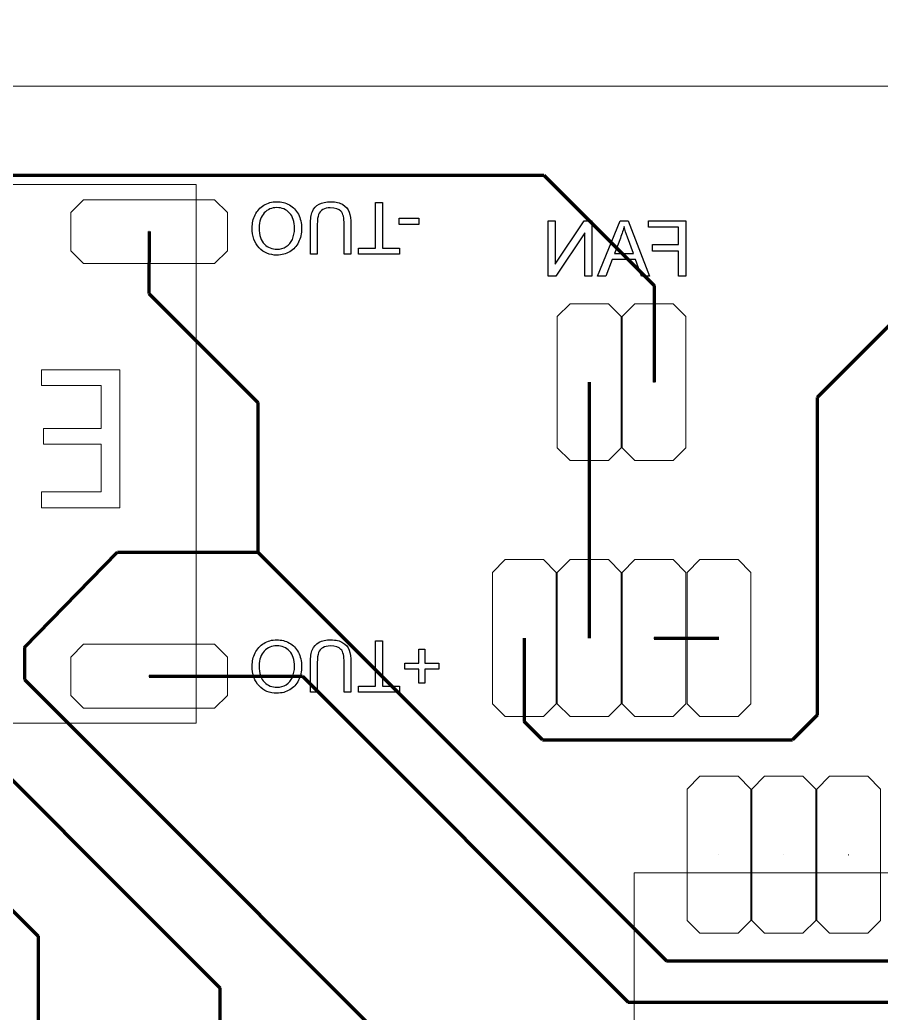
# Model space of a CAD drawing. Header units: millimetres. Extents: x -145 to 148, y -255 to 152.
# Drawn here: x -79.65 to -45.94, y 16.98 to 55.86 of the extents above; entities that cross this region are included whole.
import ezdxf

# ---------------------------------------------------------------- set-up
doc = ezdxf.new("R2010")
doc.units = ezdxf.units.MM
doc.header["$MEASUREMENT"] = 0
doc.layers.add('Layer 1', color=7, linetype='Continuous')

msp = doc.modelspace()

# ---------------------------------------------------------------- linework, layer by layer
at = {"layer": 'Layer 1', "lineweight": 18}
msp.add_open_spline([(-131.1429, 30.932), (-131.1429, 30.932), (-132.2977, 31.5987), (-132.2977, 31.5987), (-132.6922, 31.4576), (-133.1174, 31.3808), (-133.5604, 31.3808), (-135.6315, 31.3808), (-137.3104, 33.0597), (-137.3104, 35.1308), (-137.3104, 36.759), (-136.2727, 38.1447), (-134.8228, 38.663), (-134.8228, 38.663), (-134.8228, 39.655), (-134.8228, 39.655), (-134.8228, 39.655), (-136.5692, 41.4014), (-136.5692, 41.4014), (-136.5692, 41.4014), (-136.5692, 51.5222), (-136.5692, 51.5222), (-136.5692, 51.5222), (-134.8328, 53.2586), (-134.8328, 53.2586), (-134.8328, 53.2586), (-17.2469, 53.2586), (-17.2469, 53.2586), (-16.7608, 54.766), (-15.3464, 55.8566), (-13.6772, 55.8566), (-11.6061, 55.8566), (-9.9272, 54.1777), (-9.9272, 52.1066), (-9.9272, 50.5733), (-10.8475, 49.2549), (-12.1657, 48.6737), (-12.1657, 48.6737), (-12.1657, 14.8454), (-12.1657, 14.8454), (-10.8414, 14.2668), (-9.9157, 12.9452), (-9.9157, 11.4075), (-9.9157, 9.8698), (-10.8414, 8.5482), (-12.1657, 7.9696), (-12.1657, 7.9696), (-12.1657, -17.8218), (-12.1657, -17.8218), (-12.1657, -17.8218), (-17.5109, -23.167), (-17.5109, -23.167), (-17.5109, -23.167), (-122.3893, -23.167), (-122.3893, -23.167), (-122.3893, -23.167), (-125.3893, -20.167), (-125.3893, -20.167), (-125.3893, -20.167), (-125.3893, -3.1475), (-125.3893, -3.1475), (-125.3893, -3.1475), (-123.6393, -1.3975), (-123.6393, -1.3975), (-123.6393, -1.3975), (-111.5355, -1.3975), (-111.5355, -1.3975), (-111.5355, -1.3975), (-110.0085, 0.1296), (-110.0085, 0.1296), (-110.0085, 0.1296), (-109.8913, 13.476), (-109.8913, 13.476), (-109.8913, 13.476), (-111.8824, 15.4671), (-111.8824, 15.4671), (-111.8824, 15.4671), (-129.6829, 15.4671), (-129.6829, 15.4671), (-129.6829, 15.4671), (-131.1829, 16.9671), (-131.1829, 16.9671), (-131.1829, 16.9671), (-131.1829, 30.9551), (-131.1829, 30.9551)], degree=3, knots=[0, 0, 0, 0, 0.0357143, 0.0357143, 0.0357143, 0.0714286, 0.0714286, 0.0714286, 0.1071429, 0.1071429, 0.1071429, 0.1428571, 0.1428571, 0.1428571, 0.1785714, 0.1785714, 0.1785714, 0.2142857, 0.2142857, 0.2142857, 0.25, 0.25, 0.25, 0.2857143, 0.2857143, 0.2857143, 0.3214286, 0.3214286, 0.3214286, 0.3571429, 0.3571429, 0.3571429, 0.3928571, 0.3928571, 0.3928571, 0.4285714, 0.4285714, 0.4285714, 0.4642857, 0.4642857, 0.4642857, 0.5, 0.5, 0.5, 0.5357143, 0.5357143, 0.5357143, 0.5714286, 0.5714286, 0.5714286, 0.6071429, 0.6071429, 0.6071429, 0.6428571, 0.6428571, 0.6428571, 0.6785714, 0.6785714, 0.6785714, 0.7142857, 0.7142857, 0.7142857, 0.75, 0.75, 0.75, 0.7857143, 0.7857143, 0.7857143, 0.8214286, 0.8214286, 0.8214286, 0.8571429, 0.8571429, 0.8571429, 0.8928571, 0.8928571, 0.8928571, 0.9285714, 0.9285714, 0.9285714, 0.9642857, 0.9642857, 0.9642857, 1, 1, 1, 1], dxfattribs=at)
at = {"layer": 'Layer 1', "color": 6, "lineweight": 120}
for points in [[(-133.7567, 49.7767), (-133.7567, 49.7767), (-59.1397, 49.7749), (-59.1397, 49.7749)], [(-59.1397, 49.7749), (-59.1397, 49.7749), (-54.8256, 45.4593), (-54.8256, 45.4593)], [(-74.5963, 47.5686), (-74.5963, 47.5686), (-74.5996, 45.1497), (-74.5996, 45.1497)], [(-41.995, 47.5295), (-41.995, 47.5295), (-48.4417, 41.0823), (-48.4417, 41.0823)], [(-74.5996, 45.1497), (-74.5996, 45.1497), (-70.3322, 40.8819), (-70.3322, 40.8819)], [(-54.8256, 45.4593), (-54.8256, 45.4593), (-54.8268, 41.6788), (-54.8268, 41.6788)], [(-57.365, 41.6788), (-57.365, 41.6788), (-57.3683, 31.6624), (-57.3683, 31.6624)], [(-70.3322, 40.8819), (-70.3322, 40.8819), (-70.3332, 35.0223), (-70.3332, 35.0223)], [(-48.4417, 41.0823), (-48.4417, 41.0823), (-48.4422, 28.6475), (-48.4422, 28.6475)], [(-79.4754, 31.2921), (-79.4754, 31.2921), (-75.8369, 35.0239), (-75.8369, 35.0239)], [(-75.8369, 35.0239), (-75.8369, 35.0239), (-70.3332, 35.0232), (-70.3332, 35.0232)], [(-70.3332, 35.0223), (-70.3332, 35.0223), (-54.3374, 19.0246), (-54.3374, 19.0246)], [(-59.9068, 31.6624), (-59.9068, 31.6624), (-59.9076, 28.4022), (-59.9076, 28.4022)], [(-54.825, 31.659), (-54.825, 31.659), (-52.285, 31.6575), (-52.285, 31.6575)], [(-79.4754, 31.2921), (-79.4754, 31.2921), (-79.4756, 30.0374), (-79.4756, 30.0374)], [(-84.0256, 30.1716), (-84.0256, 30.1716), (-71.8289, 17.9749), (-71.8289, 17.9749)], [(-79.4756, 30.0374), (-79.4756, 30.0374), (-61.0442, 11.6052), (-61.0442, 11.6052)], [(-74.5963, 30.1686), (-74.5963, 30.1686), (-68.5886, 30.1666), (-68.5886, 30.1666)], [(-68.5886, 30.1666), (-68.5886, 30.1666), (-55.8351, 17.4121), (-55.8351, 17.4121)], [(-59.1899, 27.6848), (-59.1899, 27.6848), (-59.9076, 28.4022), (-59.9076, 28.4022)], [(-48.4422, 28.6475), (-48.4422, 28.6475), (-49.4051, 27.6842), (-49.4051, 27.6842)], [(-59.1899, 27.6848), (-59.1899, 27.6848), (-49.4051, 27.6842), (-49.4051, 27.6842)], [(-81.49, 22.5475), (-81.49, 22.5475), (-78.9429, 20.0003), (-78.9429, 20.0003)], [(-78.9429, 20.0003), (-78.9429, 20.0003), (-78.9547, -2.4131), (-78.9547, -2.4131)], [(-54.3375, 19.0247), (-54.3375, 19.0247), (-17.385, 19.0245), (-17.385, 19.0245)], [(-71.8289, 17.9749), (-71.8289, 17.9749), (-71.8293, 15.3016), (-71.8293, 15.3016)], [(-55.8351, 17.4121), (-55.8351, 17.4121), (-16.4544, 17.4119), (-16.4544, 17.4119)]]:
    msp.add_open_spline(points, degree=3, dxfattribs=at)
at = {"layer": 'Layer 1', "color": 4, "lineweight": 9}
for points in [[(-115.9363, 49.4096), (-115.9363, 49.4096), (-115.9363, 28.3276), (-115.9363, 28.3276), (-115.9363, 28.3276), (-72.7563, 28.3276), (-72.7563, 28.3276), (-72.7563, 28.3276), (-72.7563, 49.4096), (-72.7563, 49.4096), (-72.7563, 49.4096), (-115.9363, 49.4096), (-115.9363, 49.4096)], [(-55.5988, 22.4722), (-55.5988, 22.4722), (-55.5988, -0.6885), (-55.5988, -0.6885), (-55.5988, -0.6885), (-13.4129, -0.6885), (-13.4129, -0.6885), (-13.4129, -0.6885), (-13.4129, 22.4722), (-13.4129, 22.4722), (-13.4129, 22.4722), (-55.5988, 22.4722), (-55.5988, 22.4722)]]:
    msp.add_open_spline(points, degree=3, knots=[0, 0, 0, 0, 0.25, 0.25, 0.25, 0.5, 0.5, 0.5, 0.75, 0.75, 0.75, 1, 1, 1, 1], dxfattribs=at)
at = {"layer": 'Layer 1', "lineweight": 9}
for points in [[(-72.0281, 46.3186), (-72.0281, 46.3186), (-77.1645, 46.3186), (-77.1645, 46.3186), (-77.1645, 46.3186), (-77.6645, 46.8186), (-77.6645, 46.8186), (-77.6645, 46.8186), (-77.6645, 48.3186), (-77.6645, 48.3186), (-77.6645, 48.3186), (-77.1645, 48.8186), (-77.1645, 48.8186), (-77.1645, 48.8186), (-72.0281, 48.8186), (-72.0281, 48.8186), (-72.0281, 48.8186), (-71.5281, 48.3186), (-71.5281, 48.3186), (-71.5281, 48.3186), (-71.5281, 46.8186), (-71.5281, 46.8186), (-71.5281, 46.8186), (-72.0281, 46.3186), (-72.0281, 46.3186)], [(-58.615, 39.1106), (-58.615, 39.1106), (-58.615, 44.247), (-58.615, 44.247), (-58.615, 44.247), (-58.115, 44.747), (-58.115, 44.747), (-58.115, 44.747), (-56.615, 44.747), (-56.615, 44.747), (-56.615, 44.747), (-56.115, 44.247), (-56.115, 44.247), (-56.115, 44.247), (-56.115, 39.1106), (-56.115, 39.1106), (-56.115, 39.1106), (-56.615, 38.6106), (-56.615, 38.6106), (-56.615, 38.6106), (-58.115, 38.6106), (-58.115, 38.6106), (-58.115, 38.6106), (-58.615, 39.1106), (-58.615, 39.1106)], [(-56.075, 39.1106), (-56.075, 39.1106), (-56.075, 44.247), (-56.075, 44.247), (-56.075, 44.247), (-55.575, 44.747), (-55.575, 44.747), (-55.575, 44.747), (-54.075, 44.747), (-54.075, 44.747), (-54.075, 44.747), (-53.575, 44.247), (-53.575, 44.247), (-53.575, 44.247), (-53.575, 39.1106), (-53.575, 39.1106), (-53.575, 39.1106), (-54.075, 38.6106), (-54.075, 38.6106), (-54.075, 38.6106), (-55.575, 38.6106), (-55.575, 38.6106), (-55.575, 38.6106), (-56.075, 39.1106), (-56.075, 39.1106)], [(-61.155, 29.0942), (-61.155, 29.0942), (-61.155, 34.2306), (-61.155, 34.2306), (-61.155, 34.2306), (-60.655, 34.7306), (-60.655, 34.7306), (-60.655, 34.7306), (-59.155, 34.7306), (-59.155, 34.7306), (-59.155, 34.7306), (-58.655, 34.2306), (-58.655, 34.2306), (-58.655, 34.2306), (-58.655, 29.0942), (-58.655, 29.0942), (-58.655, 29.0942), (-59.155, 28.5942), (-59.155, 28.5942), (-59.155, 28.5942), (-60.655, 28.5942), (-60.655, 28.5942), (-60.655, 28.5942), (-61.155, 29.0942), (-61.155, 29.0942)], [(-58.615, 29.0942), (-58.615, 29.0942), (-58.615, 34.2306), (-58.615, 34.2306), (-58.615, 34.2306), (-58.115, 34.7306), (-58.115, 34.7306), (-58.115, 34.7306), (-56.615, 34.7306), (-56.615, 34.7306), (-56.615, 34.7306), (-56.115, 34.2306), (-56.115, 34.2306), (-56.115, 34.2306), (-56.115, 29.0942), (-56.115, 29.0942), (-56.115, 29.0942), (-56.615, 28.5942), (-56.615, 28.5942), (-56.615, 28.5942), (-58.115, 28.5942), (-58.115, 28.5942), (-58.115, 28.5942), (-58.615, 29.0942), (-58.615, 29.0942)], [(-56.075, 29.0942), (-56.075, 29.0942), (-56.075, 34.2306), (-56.075, 34.2306), (-56.075, 34.2306), (-55.575, 34.7306), (-55.575, 34.7306), (-55.575, 34.7306), (-54.075, 34.7306), (-54.075, 34.7306), (-54.075, 34.7306), (-53.575, 34.2306), (-53.575, 34.2306), (-53.575, 34.2306), (-53.575, 29.0942), (-53.575, 29.0942), (-53.575, 29.0942), (-54.075, 28.5942), (-54.075, 28.5942), (-54.075, 28.5942), (-55.575, 28.5942), (-55.575, 28.5942), (-55.575, 28.5942), (-56.075, 29.0942), (-56.075, 29.0942)], [(-53.535, 29.0942), (-53.535, 29.0942), (-53.535, 34.2306), (-53.535, 34.2306), (-53.535, 34.2306), (-53.035, 34.7306), (-53.035, 34.7306), (-53.035, 34.7306), (-51.535, 34.7306), (-51.535, 34.7306), (-51.535, 34.7306), (-51.035, 34.2306), (-51.035, 34.2306), (-51.035, 34.2306), (-51.035, 29.0942), (-51.035, 29.0942), (-51.035, 29.0942), (-51.535, 28.5942), (-51.535, 28.5942), (-51.535, 28.5942), (-53.035, 28.5942), (-53.035, 28.5942), (-53.035, 28.5942), (-53.535, 29.0942), (-53.535, 29.0942)], [(-72.028, 28.9204), (-72.028, 28.9204), (-77.1644, 28.9204), (-77.1644, 28.9204), (-77.1644, 28.9204), (-77.6644, 29.4204), (-77.6644, 29.4204), (-77.6644, 29.4204), (-77.6644, 30.9204), (-77.6644, 30.9204), (-77.6644, 30.9204), (-77.1644, 31.4204), (-77.1644, 31.4204), (-77.1644, 31.4204), (-72.028, 31.4204), (-72.028, 31.4204), (-72.028, 31.4204), (-71.528, 30.9204), (-71.528, 30.9204), (-71.528, 30.9204), (-71.528, 29.4204), (-71.528, 29.4204), (-71.528, 29.4204), (-72.028, 28.9204), (-72.028, 28.9204)], [(-53.535, 20.6141), (-53.535, 20.6141), (-53.535, 25.7505), (-53.535, 25.7505), (-53.535, 25.7505), (-53.035, 26.2505), (-53.035, 26.2505), (-53.035, 26.2505), (-51.535, 26.2505), (-51.535, 26.2505), (-51.535, 26.2505), (-51.035, 25.7505), (-51.035, 25.7505), (-51.035, 25.7505), (-51.035, 20.6141), (-51.035, 20.6141), (-51.035, 20.6141), (-51.535, 20.1141), (-51.535, 20.1141), (-51.535, 20.1141), (-53.035, 20.1141), (-53.035, 20.1141), (-53.035, 20.1141), (-53.535, 20.6141), (-53.535, 20.6141)], [(-50.995, 20.6141), (-50.995, 20.6141), (-50.995, 25.7505), (-50.995, 25.7505), (-50.995, 25.7505), (-50.495, 26.2505), (-50.495, 26.2505), (-50.495, 26.2505), (-48.995, 26.2505), (-48.995, 26.2505), (-48.995, 26.2505), (-48.495, 25.7505), (-48.495, 25.7505), (-48.495, 25.7505), (-48.495, 20.6141), (-48.495, 20.6141), (-48.495, 20.6141), (-48.995, 20.1141), (-48.995, 20.1141), (-48.995, 20.1141), (-50.495, 20.1141), (-50.495, 20.1141), (-50.495, 20.1141), (-50.995, 20.6141), (-50.995, 20.6141)], [(-48.455, 20.6141), (-48.455, 20.6141), (-48.455, 25.7505), (-48.455, 25.7505), (-48.455, 25.7505), (-47.955, 26.2505), (-47.955, 26.2505), (-47.955, 26.2505), (-46.455, 26.2505), (-46.455, 26.2505), (-46.455, 26.2505), (-45.955, 25.7505), (-45.955, 25.7505), (-45.955, 25.7505), (-45.955, 20.6141), (-45.955, 20.6141), (-45.955, 20.6141), (-46.455, 20.1141), (-46.455, 20.1141), (-46.455, 20.1141), (-47.955, 20.1141), (-47.955, 20.1141), (-47.955, 20.1141), (-48.455, 20.6141), (-48.455, 20.6141)]]:
    msp.add_open_spline(points, degree=3, knots=[0, 0, 0, 0, 0.125, 0.125, 0.125, 0.25, 0.25, 0.25, 0.375, 0.375, 0.375, 0.5, 0.5, 0.5, 0.625, 0.625, 0.625, 0.75, 0.75, 0.75, 0.875, 0.875, 0.875, 1, 1, 1, 1], dxfattribs=at)
at = {"layer": 'Layer 1', "color": 4}
for points, knots in [([(-70.5592, 47.7205), (-70.5592, 47.3856), (-70.4689, 47.1231), (-70.2888, 46.9335), (-70.1086, 46.744), (-69.8763, 46.6494), (-69.5912, 46.6494), (-69.4045, 46.6494), (-69.2366, 46.6941), (-69.0865, 46.783), (-68.9369, 46.8719), (-68.8226, 46.9961), (-68.7441, 47.1556), (-68.6655, 47.3145), (-68.626, 47.4952), (-68.626, 47.6969), (-68.626, 47.9016), (-68.6674, 48.085), (-68.7502, 48.2463), (-68.833, 48.4081), (-68.9501, 48.5304), (-69.1016, 48.6132), (-69.2535, 48.6965), (-69.4172, 48.7379), (-69.5926, 48.7379), (-69.7831, 48.7379), (-69.9529, 48.6918), (-70.103, 48.6), (-70.2526, 48.5083), (-70.3664, 48.3832), (-70.4435, 48.2242), (-70.5207, 48.0657), (-70.5592, 47.8978), (-70.5592, 47.7205)], [0, 0, 0, 0, 0.0909091, 0.0909091, 0.0909091, 0.1818182, 0.1818182, 0.1818182, 0.2727273, 0.2727273, 0.2727273, 0.3636364, 0.3636364, 0.3636364, 0.4545455, 0.4545455, 0.4545455, 0.5454545, 0.5454545, 0.5454545, 0.6363636, 0.6363636, 0.6363636, 0.7272727, 0.7272727, 0.7272727, 0.8181818, 0.8181818, 0.8181818, 0.9090909, 0.9090909, 0.9090909, 1, 1, 1, 1]), ([(-66.9586, 46.6833), (-66.9586, 46.6833), (-66.6905, 46.6833), (-66.6905, 46.6833), (-66.6905, 46.6833), (-66.6905, 47.8503), (-66.6905, 47.8503), (-66.6905, 48.0535), (-66.7135, 48.2148), (-66.7591, 48.3343), (-66.8052, 48.4533), (-66.888, 48.5507), (-67.0075, 48.6254), (-67.1274, 48.7002), (-67.2841, 48.7379), (-67.4788, 48.7379), (-67.6674, 48.7379), (-67.8222, 48.7054), (-67.9421, 48.64), (-68.0625, 48.5746), (-68.1481, 48.4806), (-68.1994, 48.3569), (-68.2507, 48.2332), (-68.2765, 48.0643), (-68.2765, 47.8503), (-68.2765, 47.8503), (-68.2765, 46.6833), (-68.2765, 46.6833), (-68.2765, 46.6833), (-68.0084, 46.6833), (-68.0084, 46.6833), (-68.0084, 46.6833), (-68.0084, 47.8498), (-68.0084, 47.8498), (-68.0084, 48.0253), (-67.992, 48.1551), (-67.9595, 48.2379), (-67.9271, 48.3211), (-67.8716, 48.3856), (-67.7921, 48.4302), (-67.713, 48.4754), (-67.6162, 48.498), (-67.5019, 48.498), (-67.3062, 48.498), (-67.1665, 48.4533), (-67.0832, 48.3644), (-67, 48.275), (-66.9586, 48.1038), (-66.9586, 47.8498), (-66.9586, 47.8498), (-66.9586, 46.6833), (-66.9586, 46.6833)], [0, 0, 0, 0, 0.0588235, 0.0588235, 0.0588235, 0.1176471, 0.1176471, 0.1176471, 0.1764706, 0.1764706, 0.1764706, 0.2352941, 0.2352941, 0.2352941, 0.2941176, 0.2941176, 0.2941176, 0.3529412, 0.3529412, 0.3529412, 0.4117647, 0.4117647, 0.4117647, 0.4705882, 0.4705882, 0.4705882, 0.5294118, 0.5294118, 0.5294118, 0.5882353, 0.5882353, 0.5882353, 0.6470588, 0.6470588, 0.6470588, 0.7058824, 0.7058824, 0.7058824, 0.7647059, 0.7647059, 0.7647059, 0.8235294, 0.8235294, 0.8235294, 0.8823529, 0.8823529, 0.8823529, 0.9411765, 0.9411765, 0.9411765, 1, 1, 1, 1]), ([(-65.7305, 48.704), (-65.7305, 48.704), (-65.7305, 46.9204), (-65.7305, 46.9204), (-65.7305, 46.9204), (-66.3965, 46.9204), (-66.3965, 46.9204), (-66.3965, 46.9204), (-66.3965, 46.6833), (-66.3965, 46.6833), (-66.3965, 46.6833), (-64.7963, 46.6833), (-64.7963, 46.6833), (-64.7963, 46.6833), (-64.7963, 46.9204), (-64.7963, 46.9204), (-64.7963, 46.9204), (-65.4623, 46.9204), (-65.4623, 46.9204), (-65.4623, 46.9204), (-65.4623, 48.704), (-65.4623, 48.704), (-65.4623, 48.704), (-65.7305, 48.704), (-65.7305, 48.704)], [0, 0, 0, 0, 0.125, 0.125, 0.125, 0.25, 0.25, 0.25, 0.375, 0.375, 0.375, 0.5, 0.5, 0.5, 0.625, 0.625, 0.625, 0.75, 0.75, 0.75, 0.875, 0.875, 0.875, 1, 1, 1, 1]), ([(-70.2827, 47.7252), (-70.2827, 47.9683), (-70.2173, 48.1598), (-70.0865, 48.2995), (-69.9558, 48.4392), (-69.7916, 48.5093), (-69.594, 48.5093), (-69.3927, 48.5093), (-69.2276, 48.4387), (-69.0973, 48.2976), (-68.9675, 48.1565), (-68.9026, 47.9561), (-68.9026, 47.6965), (-68.9026, 47.5323), (-68.9304, 47.3889), (-68.9859, 47.2666), (-69.0414, 47.1443), (-69.1227, 47.0493), (-69.2295, 46.982), (-69.3368, 46.9147), (-69.4567, 46.8809), (-69.5898, 46.8809), (-69.7789, 46.8809), (-69.9416, 46.9458), (-70.078, 47.0756), (-70.2145, 47.2054), (-70.2827, 47.4218), (-70.2827, 47.7252)], [0, 0, 0, 0, 0.1111111, 0.1111111, 0.1111111, 0.2222222, 0.2222222, 0.2222222, 0.3333333, 0.3333333, 0.3333333, 0.4444444, 0.4444444, 0.4444444, 0.5555556, 0.5555556, 0.5555556, 0.6666667, 0.6666667, 0.6666667, 0.7777778, 0.7777778, 0.7777778, 0.8888889, 0.8888889, 0.8888889, 1, 1, 1, 1]), ([(-64.8057, 48.0972), (-64.8057, 48.0972), (-64.8057, 47.8489), (-64.8057, 47.8489), (-64.8057, 47.8489), (-64.0381, 47.8489), (-64.0381, 47.8489), (-64.0381, 47.8489), (-64.0381, 48.0972), (-64.0381, 48.0972), (-64.0381, 48.0972), (-64.8057, 48.0972), (-64.8057, 48.0972)], [0, 0, 0, 0, 0.25, 0.25, 0.25, 0.5, 0.5, 0.5, 0.75, 0.75, 0.75, 1, 1, 1, 1]), ([(-57.2618, 45.8262), (-57.2618, 45.8262), (-57.2618, 47.9917), (-57.2618, 47.9917), (-57.2618, 47.9917), (-57.5561, 47.9917), (-57.5561, 47.9917), (-57.5561, 47.9917), (-58.6923, 46.292), (-58.6923, 46.292), (-58.6923, 46.292), (-58.6923, 47.9917), (-58.6923, 47.9917), (-58.6923, 47.9917), (-58.9675, 47.9917), (-58.9675, 47.9917), (-58.9675, 47.9917), (-58.9675, 45.8262), (-58.9675, 45.8262), (-58.9675, 45.8262), (-58.6731, 45.8262), (-58.6731, 45.8262), (-58.6731, 45.8262), (-57.537, 47.5259), (-57.537, 47.5259), (-57.537, 47.5259), (-57.537, 45.8262), (-57.537, 45.8262), (-57.537, 45.8262), (-57.2618, 45.8262), (-57.2618, 45.8262)], [0, 0, 0, 0, 0.1, 0.1, 0.1, 0.2, 0.2, 0.2, 0.3, 0.3, 0.3, 0.4, 0.4, 0.4, 0.5, 0.5, 0.5, 0.6, 0.6, 0.6, 0.7, 0.7, 0.7, 0.8, 0.8, 0.8, 0.9, 0.9, 0.9, 1, 1, 1, 1]), ([(-55.0101, 45.8262), (-55.0101, 45.8262), (-55.8408, 47.9917), (-55.8408, 47.9917), (-55.8408, 47.9917), (-56.1558, 47.9917), (-56.1558, 47.9917), (-56.1558, 47.9917), (-57.0374, 45.8262), (-57.0374, 45.8262), (-57.0374, 45.8262), (-56.7113, 45.8262), (-56.7113, 45.8262), (-56.7113, 45.8262), (-56.4608, 46.4825), (-56.4608, 46.4825), (-56.4608, 46.4825), (-55.5489, 46.4825), (-55.5489, 46.4825), (-55.5489, 46.4825), (-55.314, 45.8262), (-55.314, 45.8262), (-55.314, 45.8262), (-55.0101, 45.8262), (-55.0101, 45.8262)], [0, 0, 0, 0, 0.125, 0.125, 0.125, 0.25, 0.25, 0.25, 0.375, 0.375, 0.375, 0.5, 0.5, 0.5, 0.625, 0.625, 0.625, 0.75, 0.75, 0.75, 0.875, 0.875, 0.875, 1, 1, 1, 1]), ([(-53.582, 45.8262), (-53.582, 45.8262), (-53.582, 47.9917), (-53.582, 47.9917), (-53.582, 47.9917), (-55.0428, 47.9917), (-55.0428, 47.9917), (-55.0428, 47.9917), (-55.0428, 47.7376), (-55.0428, 47.7376), (-55.0428, 47.7376), (-53.8693, 47.7376), (-53.8693, 47.7376), (-53.8693, 47.7376), (-53.8693, 47.0632), (-53.8693, 47.0632), (-53.8693, 47.0632), (-54.8855, 47.0632), (-54.8855, 47.0632), (-54.8855, 47.0632), (-54.8855, 46.8091), (-54.8855, 46.8091), (-54.8855, 46.8091), (-53.8693, 46.8091), (-53.8693, 46.8091), (-53.8693, 46.8091), (-53.8693, 45.8262), (-53.8693, 45.8262), (-53.8693, 45.8262), (-53.582, 45.8262), (-53.582, 45.8262)], [0, 0, 0, 0, 0.1, 0.1, 0.1, 0.2, 0.2, 0.2, 0.3, 0.3, 0.3, 0.4, 0.4, 0.4, 0.5, 0.5, 0.5, 0.6, 0.6, 0.6, 0.7, 0.7, 0.7, 0.8, 0.8, 0.8, 0.9, 0.9, 0.9, 1, 1, 1, 1]), ([(-55.6331, 46.7154), (-55.6331, 46.7154), (-56.371, 46.7154), (-56.371, 46.7154), (-56.371, 46.7154), (-56.1452, 47.3157), (-56.1452, 47.3157), (-56.0772, 47.4982), (-56.0258, 47.6489), (-55.99, 47.7679), (-55.9602, 47.6267), (-55.9204, 47.4881), (-55.8705, 47.351), (-55.8705, 47.351), (-55.6331, 46.7154), (-55.6331, 46.7154)], [0, 0, 0, 0, 0.2, 0.2, 0.2, 0.4, 0.4, 0.4, 0.6, 0.6, 0.6, 0.8, 0.8, 0.8, 1, 1, 1, 1]), ([(-70.5592, 30.5755), (-70.5592, 30.2406), (-70.4689, 29.9781), (-70.2888, 29.7885), (-70.1086, 29.599), (-69.8763, 29.5044), (-69.5912, 29.5044), (-69.4045, 29.5044), (-69.2366, 29.5491), (-69.0865, 29.638), (-68.9369, 29.7269), (-68.8226, 29.8511), (-68.7441, 30.0106), (-68.6655, 30.1695), (-68.626, 30.3502), (-68.626, 30.5519), (-68.626, 30.7566), (-68.6674, 30.94), (-68.7502, 31.1013), (-68.833, 31.2631), (-68.9501, 31.3854), (-69.1016, 31.4682), (-69.2535, 31.5515), (-69.4172, 31.5929), (-69.5926, 31.5929), (-69.7831, 31.5929), (-69.9529, 31.5468), (-70.103, 31.455), (-70.2526, 31.3633), (-70.3664, 31.2382), (-70.4435, 31.0792), (-70.5207, 30.9207), (-70.5592, 30.7528), (-70.5592, 30.5755)], [0, 0, 0, 0, 0.0909091, 0.0909091, 0.0909091, 0.1818182, 0.1818182, 0.1818182, 0.2727273, 0.2727273, 0.2727273, 0.3636364, 0.3636364, 0.3636364, 0.4545455, 0.4545455, 0.4545455, 0.5454545, 0.5454545, 0.5454545, 0.6363636, 0.6363636, 0.6363636, 0.7272727, 0.7272727, 0.7272727, 0.8181818, 0.8181818, 0.8181818, 0.9090909, 0.9090909, 0.9090909, 1, 1, 1, 1]), ([(-66.9586, 29.5383), (-66.9586, 29.5383), (-66.6905, 29.5383), (-66.6905, 29.5383), (-66.6905, 29.5383), (-66.6905, 30.7053), (-66.6905, 30.7053), (-66.6905, 30.9085), (-66.7135, 31.0698), (-66.7591, 31.1893), (-66.8052, 31.3083), (-66.888, 31.4057), (-67.0075, 31.4804), (-67.1274, 31.5552), (-67.2841, 31.5929), (-67.4788, 31.5929), (-67.6674, 31.5929), (-67.8222, 31.5604), (-67.9421, 31.495), (-68.0625, 31.4296), (-68.1481, 31.3356), (-68.1994, 31.2119), (-68.2507, 31.0882), (-68.2765, 30.9193), (-68.2765, 30.7053), (-68.2765, 30.7053), (-68.2765, 29.5383), (-68.2765, 29.5383), (-68.2765, 29.5383), (-68.0084, 29.5383), (-68.0084, 29.5383), (-68.0084, 29.5383), (-68.0084, 30.7048), (-68.0084, 30.7048), (-68.0084, 30.8803), (-67.992, 31.0101), (-67.9595, 31.0929), (-67.9271, 31.1761), (-67.8716, 31.2406), (-67.7921, 31.2852), (-67.713, 31.3304), (-67.6162, 31.353), (-67.5019, 31.353), (-67.3062, 31.353), (-67.1665, 31.3083), (-67.0832, 31.2194), (-67, 31.13), (-66.9586, 30.9588), (-66.9586, 30.7048), (-66.9586, 30.7048), (-66.9586, 29.5383), (-66.9586, 29.5383)], [0, 0, 0, 0, 0.0588235, 0.0588235, 0.0588235, 0.1176471, 0.1176471, 0.1176471, 0.1764706, 0.1764706, 0.1764706, 0.2352941, 0.2352941, 0.2352941, 0.2941176, 0.2941176, 0.2941176, 0.3529412, 0.3529412, 0.3529412, 0.4117647, 0.4117647, 0.4117647, 0.4705882, 0.4705882, 0.4705882, 0.5294118, 0.5294118, 0.5294118, 0.5882353, 0.5882353, 0.5882353, 0.6470588, 0.6470588, 0.6470588, 0.7058824, 0.7058824, 0.7058824, 0.7647059, 0.7647059, 0.7647059, 0.8235294, 0.8235294, 0.8235294, 0.8823529, 0.8823529, 0.8823529, 0.9411765, 0.9411765, 0.9411765, 1, 1, 1, 1]), ([(-65.7305, 31.559), (-65.7305, 31.559), (-65.7305, 29.7754), (-65.7305, 29.7754), (-65.7305, 29.7754), (-66.3965, 29.7754), (-66.3965, 29.7754), (-66.3965, 29.7754), (-66.3965, 29.5383), (-66.3965, 29.5383), (-66.3965, 29.5383), (-64.7963, 29.5383), (-64.7963, 29.5383), (-64.7963, 29.5383), (-64.7963, 29.7754), (-64.7963, 29.7754), (-64.7963, 29.7754), (-65.4623, 29.7754), (-65.4623, 29.7754), (-65.4623, 29.7754), (-65.4623, 31.559), (-65.4623, 31.559), (-65.4623, 31.559), (-65.7305, 31.559), (-65.7305, 31.559)], [0, 0, 0, 0, 0.125, 0.125, 0.125, 0.25, 0.25, 0.25, 0.375, 0.375, 0.375, 0.5, 0.5, 0.5, 0.625, 0.625, 0.625, 0.75, 0.75, 0.75, 0.875, 0.875, 0.875, 1, 1, 1, 1]), ([(-70.2827, 30.5802), (-70.2827, 30.8233), (-70.2173, 31.0148), (-70.0865, 31.1545), (-69.9558, 31.2942), (-69.7916, 31.3643), (-69.594, 31.3643), (-69.3927, 31.3643), (-69.2276, 31.2937), (-69.0973, 31.1526), (-68.9675, 31.0115), (-68.9026, 30.8111), (-68.9026, 30.5515), (-68.9026, 30.3873), (-68.9304, 30.2439), (-68.9859, 30.1216), (-69.0414, 29.9993), (-69.1227, 29.9043), (-69.2295, 29.837), (-69.3368, 29.7697), (-69.4567, 29.7359), (-69.5898, 29.7359), (-69.7789, 29.7359), (-69.9416, 29.8008), (-70.078, 29.9306), (-70.2145, 30.0604), (-70.2827, 30.2768), (-70.2827, 30.5802)], [0, 0, 0, 0, 0.1111111, 0.1111111, 0.1111111, 0.2222222, 0.2222222, 0.2222222, 0.3333333, 0.3333333, 0.3333333, 0.4444444, 0.4444444, 0.4444444, 0.5555556, 0.5555556, 0.5555556, 0.6666667, 0.6666667, 0.6666667, 0.7777778, 0.7777778, 0.7777778, 0.8888889, 0.8888889, 0.8888889, 1, 1, 1, 1]), ([(-64.0291, 31.2316), (-64.0291, 31.2316), (-64.0291, 30.6785), (-64.0291, 30.6785), (-64.0291, 30.6785), (-64.5795, 30.6785), (-64.5795, 30.6785), (-64.5795, 30.6785), (-64.5795, 30.4471), (-64.5795, 30.4471), (-64.5795, 30.4471), (-64.0291, 30.4471), (-64.0291, 30.4471), (-64.0291, 30.4471), (-64.0291, 29.8967), (-64.0291, 29.8967), (-64.0291, 29.8967), (-63.7949, 29.8967), (-63.7949, 29.8967), (-63.7949, 29.8967), (-63.7949, 30.4471), (-63.7949, 30.4471), (-63.7949, 30.4471), (-63.2446, 30.4471), (-63.2446, 30.4471), (-63.2446, 30.4471), (-63.2446, 30.6785), (-63.2446, 30.6785), (-63.2446, 30.6785), (-63.7949, 30.6785), (-63.7949, 30.6785), (-63.7949, 30.6785), (-63.7949, 31.2316), (-63.7949, 31.2316), (-63.7949, 31.2316), (-64.0291, 31.2316), (-64.0291, 31.2316)], [0, 0, 0, 0, 0.0833333, 0.0833333, 0.0833333, 0.1666667, 0.1666667, 0.1666667, 0.25, 0.25, 0.25, 0.3333333, 0.3333333, 0.3333333, 0.4166667, 0.4166667, 0.4166667, 0.5, 0.5, 0.5, 0.5833333, 0.5833333, 0.5833333, 0.6666667, 0.6666667, 0.6666667, 0.75, 0.75, 0.75, 0.8333333, 0.8333333, 0.8333333, 0.9166667, 0.9166667, 0.9166667, 1, 1, 1, 1])]:
    msp.add_open_spline(points, degree=3, knots=knots, dxfattribs=at)
at = {"layer": 'Layer 1', "color": 5}
for points in [[(-74.5946, 47.5686), (-74.5946, 47.5686), (-74.5946, 47.5651), (-74.5946, 47.5651), (-74.5946, 47.5651), (-74.5981, 47.5651), (-74.5981, 47.5651), (-74.5981, 47.5651), (-74.5981, 47.5686), (-74.5981, 47.5686), (-74.5981, 47.5686), (-74.5946, 47.5686), (-74.5946, 47.5686)], [(-57.365, 41.6771), (-57.365, 41.6771), (-57.3685, 41.6771), (-57.3685, 41.6771), (-57.3685, 41.6771), (-57.3685, 41.6806), (-57.3685, 41.6806), (-57.3685, 41.6806), (-57.365, 41.6806), (-57.365, 41.6806), (-57.365, 41.6806), (-57.365, 41.6771), (-57.365, 41.6771)], [(-54.825, 41.6771), (-54.825, 41.6771), (-54.8285, 41.6771), (-54.8285, 41.6771), (-54.8285, 41.6771), (-54.8285, 41.6806), (-54.8285, 41.6806), (-54.8285, 41.6806), (-54.825, 41.6806), (-54.825, 41.6806), (-54.825, 41.6806), (-54.825, 41.6771), (-54.825, 41.6771)], [(-59.905, 31.6607), (-59.905, 31.6607), (-59.9085, 31.6607), (-59.9085, 31.6607), (-59.9085, 31.6607), (-59.9085, 31.6642), (-59.9085, 31.6642), (-59.9085, 31.6642), (-59.905, 31.6642), (-59.905, 31.6642), (-59.905, 31.6642), (-59.905, 31.6607), (-59.905, 31.6607)], [(-57.365, 31.6607), (-57.365, 31.6607), (-57.3685, 31.6607), (-57.3685, 31.6607), (-57.3685, 31.6607), (-57.3685, 31.6642), (-57.3685, 31.6642), (-57.3685, 31.6642), (-57.365, 31.6642), (-57.365, 31.6642), (-57.365, 31.6642), (-57.365, 31.6607), (-57.365, 31.6607)], [(-54.825, 31.6607), (-54.825, 31.6607), (-54.8285, 31.6607), (-54.8285, 31.6607), (-54.8285, 31.6607), (-54.8285, 31.6642), (-54.8285, 31.6642), (-54.8285, 31.6642), (-54.825, 31.6642), (-54.825, 31.6642), (-54.825, 31.6642), (-54.825, 31.6607), (-54.825, 31.6607)], [(-52.285, 31.6607), (-52.285, 31.6607), (-52.2885, 31.6607), (-52.2885, 31.6607), (-52.2885, 31.6607), (-52.2885, 31.6642), (-52.2885, 31.6642), (-52.2885, 31.6642), (-52.285, 31.6642), (-52.285, 31.6642), (-52.285, 31.6642), (-52.285, 31.6607), (-52.285, 31.6607)], [(-74.5945, 30.1704), (-74.5945, 30.1704), (-74.5945, 30.1669), (-74.5945, 30.1669), (-74.5945, 30.1669), (-74.598, 30.1669), (-74.598, 30.1669), (-74.598, 30.1669), (-74.598, 30.1704), (-74.598, 30.1704), (-74.598, 30.1704), (-74.5945, 30.1704), (-74.5945, 30.1704)], [(-52.285, 23.1806), (-52.285, 23.1806), (-52.2885, 23.1806), (-52.2885, 23.1806), (-52.2885, 23.1806), (-52.2885, 23.1841), (-52.2885, 23.1841), (-52.2885, 23.1841), (-52.285, 23.1841), (-52.285, 23.1841), (-52.285, 23.1841), (-52.285, 23.1806), (-52.285, 23.1806)], [(-49.745, 23.1806), (-49.745, 23.1806), (-49.7485, 23.1806), (-49.7485, 23.1806), (-49.7485, 23.1806), (-49.7485, 23.1841), (-49.7485, 23.1841), (-49.7485, 23.1841), (-49.745, 23.1841), (-49.745, 23.1841), (-49.745, 23.1841), (-49.745, 23.1806), (-49.745, 23.1806)], [(-47.205, 23.1806), (-47.205, 23.1806), (-47.2085, 23.1806), (-47.2085, 23.1806), (-47.2085, 23.1806), (-47.2085, 23.1841), (-47.2085, 23.1841), (-47.2085, 23.1841), (-47.205, 23.1841), (-47.205, 23.1841), (-47.205, 23.1841), (-47.205, 23.1806), (-47.205, 23.1806)]]:
    msp.add_open_spline(points, degree=3, knots=[0, 0, 0, 0, 0.25, 0.25, 0.25, 0.5, 0.5, 0.5, 0.75, 0.75, 0.75, 1, 1, 1, 1], dxfattribs=at)
at = {"layer": 'Layer 1', "color": 5, "lineweight": 9}
for points in [[(-74.5946, 47.5686), (-74.5946, 47.5686), (-74.5946, 47.5651), (-74.5946, 47.5651), (-74.5946, 47.5651), (-74.5981, 47.5651), (-74.5981, 47.5651), (-74.5981, 47.5651), (-74.5981, 47.5686), (-74.5981, 47.5686), (-74.5981, 47.5686), (-74.5946, 47.5686), (-74.5946, 47.5686)], [(-57.365, 41.6771), (-57.365, 41.6771), (-57.3685, 41.6771), (-57.3685, 41.6771), (-57.3685, 41.6771), (-57.3685, 41.6806), (-57.3685, 41.6806), (-57.3685, 41.6806), (-57.365, 41.6806), (-57.365, 41.6806), (-57.365, 41.6806), (-57.365, 41.6771), (-57.365, 41.6771)], [(-54.825, 41.6771), (-54.825, 41.6771), (-54.8285, 41.6771), (-54.8285, 41.6771), (-54.8285, 41.6771), (-54.8285, 41.6806), (-54.8285, 41.6806), (-54.8285, 41.6806), (-54.825, 41.6806), (-54.825, 41.6806), (-54.825, 41.6806), (-54.825, 41.6771), (-54.825, 41.6771)], [(-59.905, 31.6607), (-59.905, 31.6607), (-59.9085, 31.6607), (-59.9085, 31.6607), (-59.9085, 31.6607), (-59.9085, 31.6642), (-59.9085, 31.6642), (-59.9085, 31.6642), (-59.905, 31.6642), (-59.905, 31.6642), (-59.905, 31.6642), (-59.905, 31.6607), (-59.905, 31.6607)], [(-57.365, 31.6607), (-57.365, 31.6607), (-57.3685, 31.6607), (-57.3685, 31.6607), (-57.3685, 31.6607), (-57.3685, 31.6642), (-57.3685, 31.6642), (-57.3685, 31.6642), (-57.365, 31.6642), (-57.365, 31.6642), (-57.365, 31.6642), (-57.365, 31.6607), (-57.365, 31.6607)], [(-54.825, 31.6607), (-54.825, 31.6607), (-54.8285, 31.6607), (-54.8285, 31.6607), (-54.8285, 31.6607), (-54.8285, 31.6642), (-54.8285, 31.6642), (-54.8285, 31.6642), (-54.825, 31.6642), (-54.825, 31.6642), (-54.825, 31.6642), (-54.825, 31.6607), (-54.825, 31.6607)], [(-52.285, 31.6607), (-52.285, 31.6607), (-52.2885, 31.6607), (-52.2885, 31.6607), (-52.2885, 31.6607), (-52.2885, 31.6642), (-52.2885, 31.6642), (-52.2885, 31.6642), (-52.285, 31.6642), (-52.285, 31.6642), (-52.285, 31.6642), (-52.285, 31.6607), (-52.285, 31.6607)], [(-74.5945, 30.1704), (-74.5945, 30.1704), (-74.5945, 30.1669), (-74.5945, 30.1669), (-74.5945, 30.1669), (-74.598, 30.1669), (-74.598, 30.1669), (-74.598, 30.1669), (-74.598, 30.1704), (-74.598, 30.1704), (-74.598, 30.1704), (-74.5945, 30.1704), (-74.5945, 30.1704)], [(-52.285, 23.1806), (-52.285, 23.1806), (-52.2885, 23.1806), (-52.2885, 23.1806), (-52.2885, 23.1806), (-52.2885, 23.1841), (-52.2885, 23.1841), (-52.2885, 23.1841), (-52.285, 23.1841), (-52.285, 23.1841), (-52.285, 23.1841), (-52.285, 23.1806), (-52.285, 23.1806)], [(-49.745, 23.1806), (-49.745, 23.1806), (-49.7485, 23.1806), (-49.7485, 23.1806), (-49.7485, 23.1806), (-49.7485, 23.1841), (-49.7485, 23.1841), (-49.7485, 23.1841), (-49.745, 23.1841), (-49.745, 23.1841), (-49.745, 23.1841), (-49.745, 23.1806), (-49.745, 23.1806)], [(-47.205, 23.1806), (-47.205, 23.1806), (-47.2085, 23.1806), (-47.2085, 23.1806), (-47.2085, 23.1806), (-47.2085, 23.1841), (-47.2085, 23.1841), (-47.2085, 23.1841), (-47.205, 23.1841), (-47.205, 23.1841), (-47.205, 23.1841), (-47.205, 23.1806), (-47.205, 23.1806)]]:
    msp.add_open_spline(points, degree=3, knots=[0, 0, 0, 0, 0.25, 0.25, 0.25, 0.5, 0.5, 0.5, 0.75, 0.75, 0.75, 1, 1, 1, 1], dxfattribs=at)
at = {"layer": 'Layer 1', "color": 161, "lineweight": 9}
msp.add_open_spline([(-78.8128, 36.7567), (-78.8128, 36.7567), (-75.7394, 36.7567), (-75.7394, 36.7567), (-75.7394, 36.7567), (-75.7394, 42.1585), (-75.7394, 42.1585), (-75.7394, 42.1585), (-78.8128, 42.1585), (-78.8128, 42.1585), (-78.8128, 42.1585), (-78.8128, 41.5404), (-78.8128, 41.5404), (-78.8128, 41.5404), (-76.476, 41.5404), (-76.476, 41.5404), (-76.476, 41.5404), (-76.476, 39.864), (-76.476, 39.864), (-76.476, 39.864), (-78.7225, 39.864), (-78.7225, 39.864), (-78.7225, 39.864), (-78.7225, 39.2459), (-78.7225, 39.2459), (-78.7225, 39.2459), (-76.476, 39.2459), (-76.476, 39.2459), (-76.476, 39.2459), (-76.476, 37.3832), (-76.476, 37.3832), (-76.476, 37.3832), (-78.8128, 37.3832), (-78.8128, 37.3832), (-78.8128, 37.3832), (-78.8128, 36.7567), (-78.8128, 36.7567)], degree=3, knots=[0, 0, 0, 0, 0.0833333, 0.0833333, 0.0833333, 0.1666667, 0.1666667, 0.1666667, 0.25, 0.25, 0.25, 0.3333333, 0.3333333, 0.3333333, 0.4166667, 0.4166667, 0.4166667, 0.5, 0.5, 0.5, 0.5833333, 0.5833333, 0.5833333, 0.6666667, 0.6666667, 0.6666667, 0.75, 0.75, 0.75, 0.8333333, 0.8333333, 0.8333333, 0.9166667, 0.9166667, 0.9166667, 1, 1, 1, 1], dxfattribs=at)

doc.saveas('drawing.dxf')
